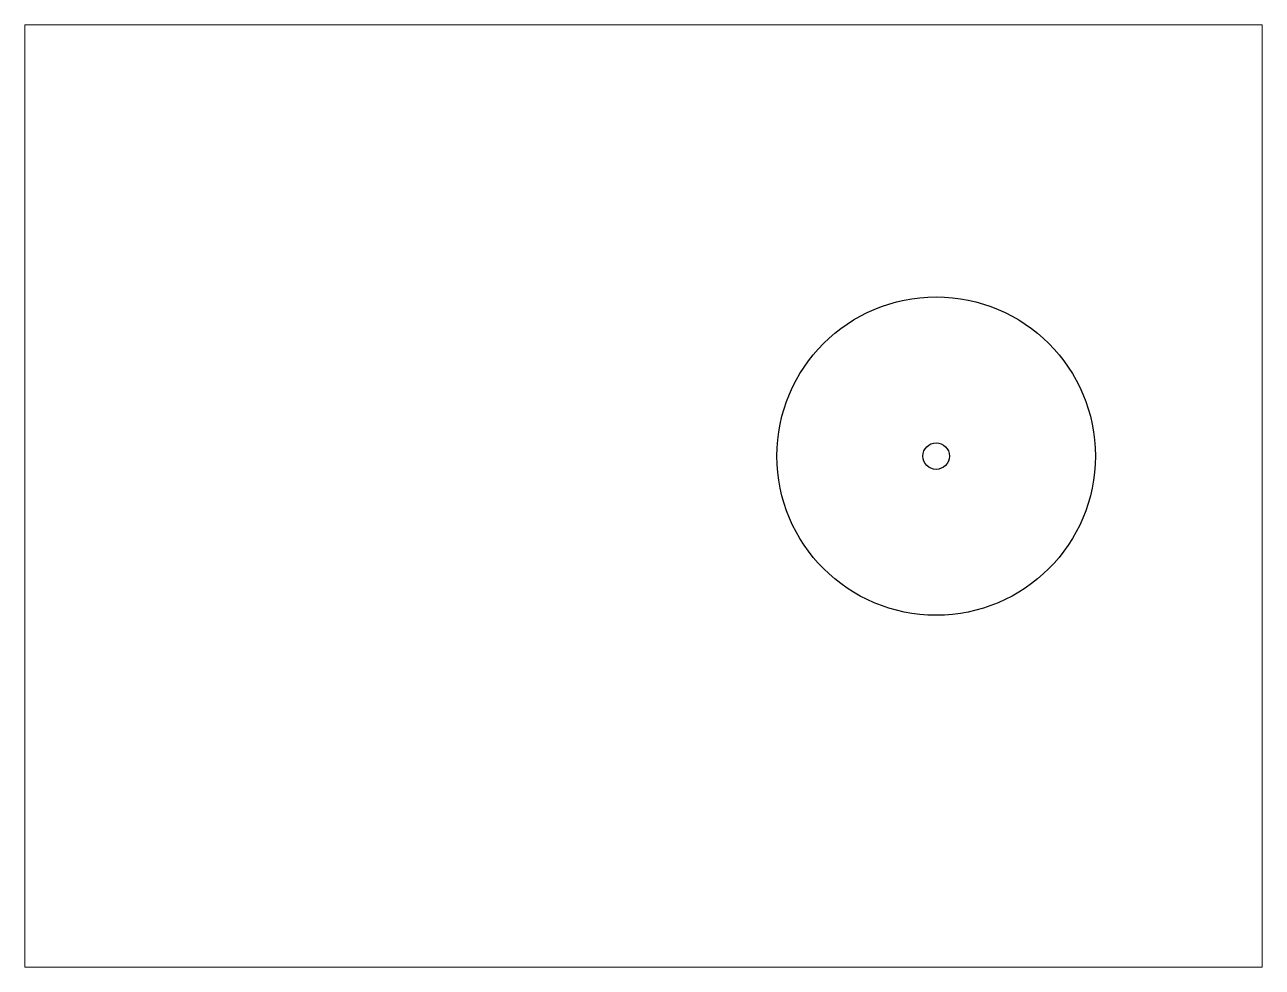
# Paper-space layout 'Layout1' of a CAD drawing. Header units: inches. Extents: x 1.05 to 9.45, y 0.8 to 7.2.
# The model-space entities are those that its viewports show. They can reach past a viewport. Long polylines and large blocks are cut down to what shows.
import ezdxf

# ---------------------------------------------------------------- set-up
doc = ezdxf.new("R2010")
doc.units = ezdxf.units.IN
doc.header["$MEASUREMENT"] = 0

msp = doc.modelspace()

# ---------------------------------------------------------------- linework, layer by layer
for centre, radius in [((8.512, 1.652, -0.75), 1.5), ((8.512, 1.652), 0.125)]:
    msp.add_circle(centre, radius)

psp = doc.layouts.get("Layout1")

# ---------------------------------------------------------------- viewports
at = {"layer": '0', "view_target_point": (2.9999, 0.81)}
psp.add_viewport(center=(5.25, 4), size=(8.4, 6.4), view_center_point=(2.7555, 0.4659), view_height=8.881299, dxfattribs=at)

doc.saveas('drawing.dxf')
